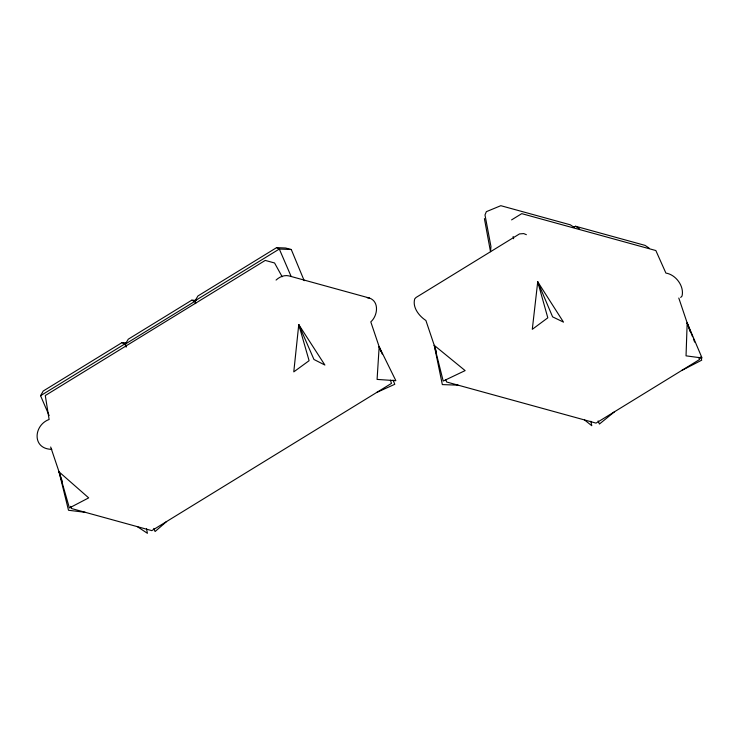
<?xml version="1.0" encoding="UTF-8"?>
<svg xmlns="http://www.w3.org/2000/svg" width="739" height="739" viewBox="0 0 739 739"><rect width="100%" height="100%" fill="white"/><g stroke="black" fill="none" stroke-linecap="round" stroke-linejoin="round"><path stroke-width="1.11" d="M687.168 322.925L686.041 355.847L702.05 357.981L687.168 322.925L692.572 336.753M379.162 346.739L377.084 379.412L395.855 380.687L379.162 346.739L382.202 354.036M49.144 415.595L40.562 395.707L43.25 391.005L121.926 342.665L126.443 342.85M126.304 346.138L125.39 344.023L128.263 339.201L191.78 300.182L196.288 300.367M195.974 302.907L195.059 300.791L197.932 295.969L276.608 247.639L285.633 248.008L291.277 249.523L304.2 280.681M680.693 297.466L682.023 296.071C684.48 286.224 675.742 274.566 665.904 273.088L655.844 250.539L521.752 213.645L511.591 219.889M166.608 521.522L155.088 531.535L153.786 528.403M614.562 411.725L599.421 424.047L598.11 420.916M276.072 280.063C279.499 276.848 284.312 274.751 289.023 275.915L369.426 298.039C379.606 301.595 377.657 315.923 370.793 321.871L380.613 351.053M40.562 395.707L124.799 343.949L126.175 347.127M195.059 300.791L279.305 249.034L291.277 249.523M125.39 344.023L194.634 301.484L195.549 303.6M681.737 370.461L701.727 360.17L700.48 356.974M376.668 392.474L394.792 384.28L393.056 380.105M573.492 227.113L575.561 226.254L645.036 245.376L649.073 248.064M458.106 385.158L442.338 384.594L434.264 345.362L465.127 370.599L443.197 381.056L434.264 345.362M367.292 297.789L369.426 298.039M85.179 512.293L68.505 510.27L59.055 471.87L88.689 497.874L69.401 507.952L59.055 471.87M51.813 449.349C31.749 449.053 33.551 425.128 49.116 419.484L45.282 395.541L265.236 260.414L274.566 262.982L282.159 276.737M526.362 234.688L523.748 233.589L519.517 233.912L416.048 297.475L414.727 298.87C412.223 307.415 419.078 316.033 425.895 320.486L436.435 351.819M121.926 342.665L124.799 343.949M191.78 300.182L194.634 301.484M276.608 247.639L279.305 249.034L291.055 276.257M137.38 526.667L147.421 533.309L146.516 528.819M575.561 226.254L579.598 228.942M574.332 227.492L570.296 224.804L500.82 205.691L486.354 211.668L484.996 214.947L490.955 246.577L490.511 251.703L484.396 218.587M584.512 419.946L591.782 425.719L590.858 421.239M693.404 338.887L694.651 342.074M678.799 298.048L690.069 331.543M698.771 357.399L699.491 359.551L596.031 423.114L446.587 381.989L445.866 379.837M390.404 380.142L391.485 383.375L151.791 530.63L71.387 508.497L70.658 506.344M50.686 447.003L62.316 481.569M513.134 236.526L513.623 238.743M298.759 324.615L293.78 371.874L309.096 360.697L298.759 324.615L324.883 365.038L313.964 359.477L298.759 324.615M537.724 281.799L532.292 329.335L547.811 317.816L537.724 281.799L563.497 322.13L552.606 316.855L537.724 281.799"/></g></svg>
